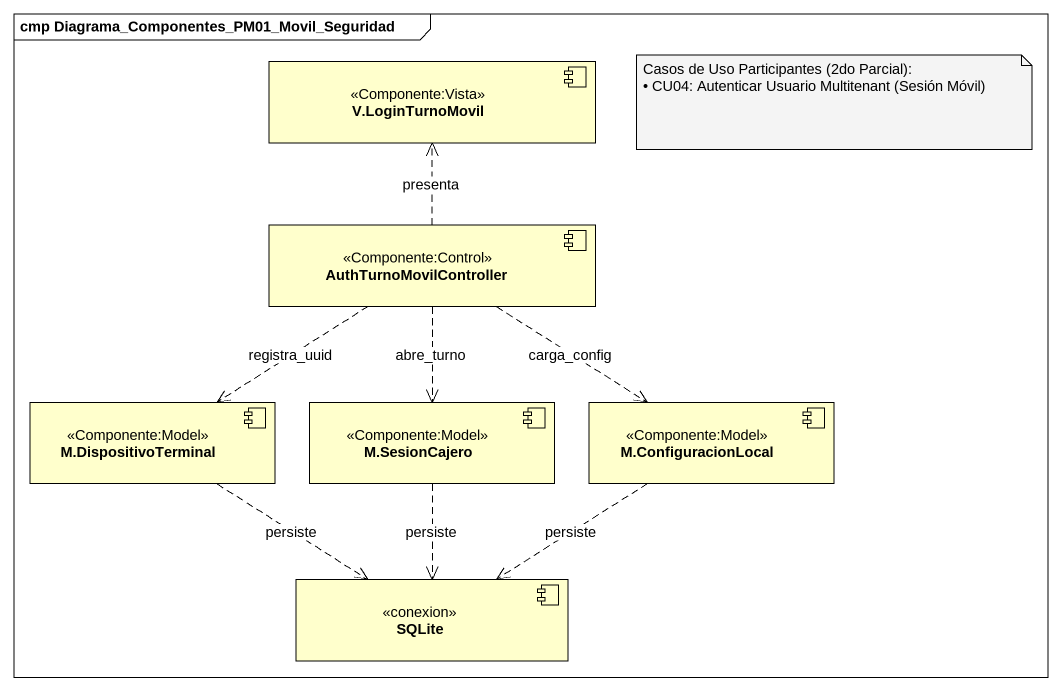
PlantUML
@startuml
mainframe cmp Diagrama_Componentes_PM01_Movil_Seguridad
component "V.LoginTurnoMovil" as V_LoginTurnoMovil <<Componente:Vista>>
component AuthTurnoMovilController <<Componente:Control>>
component "M.DispositivoTerminal" as M_DispositivoTerminal <<Componente:Model>>
component "M.SesionCajero" as M_SesionCajero <<Componente:Model>>
component "M.ConfiguracionLocal" as M_ConfiguracionLocal <<Componente:Model>>
component SQLite <<conexion>>
AuthTurnoMovilController .up.> V_LoginTurnoMovil : presenta
AuthTurnoMovilController ..> M_DispositivoTerminal : registra_uuid
AuthTurnoMovilController ..> M_SesionCajero : abre_turno
AuthTurnoMovilController ..> M_ConfiguracionLocal : carga_config
M_DispositivoTerminal ..> SQLite : persiste
M_SesionCajero ..> SQLite : persiste
M_ConfiguracionLocal ..> SQLite : persiste
note as N1
  Casos de Uso Participantes (2do Parcial):
  • CU04: Autenticar Usuario Multitenant (Sesión Móvil)
end note
@enduml
